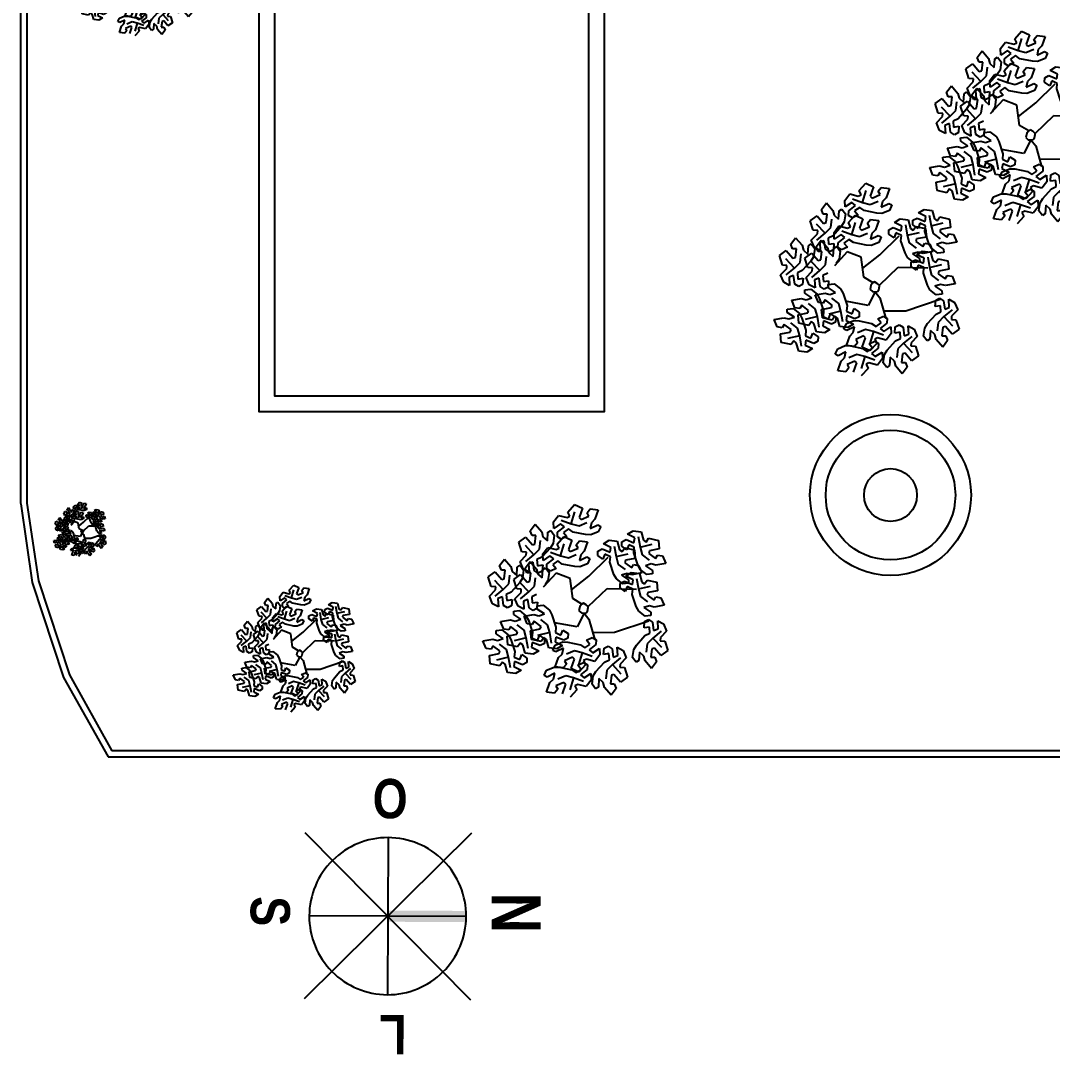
# Model space of a CAD drawing. Header units: inches. Extents: x -37 to 842, y -205 to 94.
# Drawn here: x -36.98 to -4.09, y -59.44 to -26.5 of the extents above; entities that cross this region are included whole.
import ezdxf

# ---------------------------------------------------------------- set-up
doc = ezdxf.new("R2010")
doc.units = ezdxf.units.IN
doc.header["$MEASUREMENT"] = 0
doc.layers.add('ABASE', color=254, linetype='Continuous')
doc.styles.add('TECHNIC_BOLD', font='techb___.ttf')

# ---------------------------------------------------------------- blocks, each defined once
blk = doc.blocks.new('arv7p')
at = {"color": 0}
for p, q in [((110.549, -13.114), (110.69, -12.957)), ((110.69, -12.957), (110.854, -13.032)), ((110.249, -13.319), (110.352, -13.184)), ((110.352, -13.184), (110.53, -13.229)), ((110.53, -13.229), (110.591, -13.2)), ((110.591, -13.2), (110.549, -13.114)), ((110.549, -13.114), (110.549, -13.114)), ((110.619, -13.363), (110.695, -13.111)), ((110.854, -13.032), (110.784, -13.23)), ((110.784, -13.23), (110.824, -13.269)), ((110.824, -13.269), (110.991, -13.198)), ((110.95, -13.128), (111.016, -13.045)), ((110.991, -13.198), (110.95, -13.128)), ((111.016, -13.045), (111.186, -13.067)), ((111.186, -13.067), (111.116, -13.264)), ((109.759, -13.507), (109.862, -13.37)), ((109.862, -13.37), (109.998, -13.53)), ((110.254, -13.457), (110.249, -13.319)), ((110.396, -13.362), (110.254, -13.457)), ((110.333, -13.537), (110.475, -13.427)), ((110.475, -13.427), (110.396, -13.362)), ((110.409, -13.286), (110.619, -13.363)), ((110.619, -13.363), (110.782, -13.406)), ((110.782, -13.406), (110.949, -13.335)), ((111.042, -13.339), (111.015, -13.461)), ((111.015, -13.461), (111.174, -13.381)), ((111.116, -13.264), (111.042, -13.339)), ((111.174, -13.381), (111.237, -13.415)), ((111.237, -13.415), (111.187, -13.528)), ((109.519, -13.745), (109.666, -13.641)), ((109.666, -13.641), (109.802, -13.8)), ((109.797, -13.606), (109.759, -13.507)), ((109.878, -13.606), (109.797, -13.606)), ((109.857, -13.785), (109.878, -13.606)), ((109.998, -13.53), (110.025, -13.632)), ((110.025, -13.632), (110.118, -13.715)), ((110.118, -13.715), (110.128, -13.538)), ((110.128, -13.538), (110.188, -13.501)), ((110.188, -13.501), (110.262, -13.601)), ((110.262, -13.601), (110.238, -13.771)), ((110.324, -13.785), (110.465, -13.628)), ((110.329, -13.637), (110.333, -13.537)), ((110.408, -13.686), (110.329, -13.637)), ((110.333, -13.537), (110.333, -13.537)), ((110.529, -13.628), (110.408, -13.686)), ((110.562, -13.468), (110.456, -13.541)), ((110.456, -13.541), (110.529, -13.628)), ((110.465, -13.628), (110.629, -13.703)), ((110.656, -13.534), (110.562, -13.468)), ((110.919, -13.588), (110.656, -13.534)), ((111.027, -13.592), (110.919, -13.588)), ((111.187, -13.528), (111.027, -13.592)), ((111.797, -13.581), (111.915, -13.508)), ((111.951, -13.657), (111.797, -13.581)), ((111.915, -13.508), (112.083, -13.529)), ((111.935, -13.758), (111.951, -13.657)), ((112.024, -13.63), (112.062, -13.85)), ((112.083, -13.529), (112.134, -13.706)), ((112.189, -13.744), (112.243, -13.665)), ((112.243, -13.665), (112.243, -13.665)), ((112.243, -13.665), (112.449, -13.709)), ((109.584, -13.946), (109.519, -13.745)), ((109.835, -14.009), (109.655, -13.818)), ((109.802, -13.8), (109.857, -13.785)), ((109.954, -13.89), (109.976, -13.71)), ((110.18, -13.862), (110.002, -14.063)), ((110.024, -13.99), (110.127, -13.855)), ((110.127, -13.855), (110.305, -13.9)), ((110.238, -13.771), (110.18, -13.862)), ((110.305, -13.9), (110.366, -13.871)), ((110.366, -13.871), (110.324, -13.785)), ((110.324, -13.785), (110.324, -13.785)), ((110.395, -14.034), (110.471, -13.783)), ((110.629, -13.703), (110.559, -13.901)), ((110.599, -13.941), (110.766, -13.87)), ((110.725, -13.799), (110.791, -13.717)), ((110.766, -13.87), (110.725, -13.799)), ((110.791, -13.717), (110.961, -13.738)), ((110.961, -13.738), (110.891, -13.935)), ((111.294, -13.78), (111.412, -13.706)), ((111.448, -13.856), (111.294, -13.78)), ((111.412, -13.706), (111.58, -13.728)), ((111.432, -13.957), (111.448, -13.856)), ((111.521, -13.829), (111.56, -14.049)), ((111.58, -13.728), (111.631, -13.905)), ((111.677, -13.829), (111.68, -13.736)), ((111.787, -13.905), (111.677, -13.829)), ((111.68, -13.736), (111.768, -13.69)), ((111.686, -13.943), (111.74, -13.864)), ((111.74, -13.864), (111.74, -13.864)), ((111.74, -13.864), (111.946, -13.908)), ((111.768, -13.69), (111.768, -13.69)), ((111.768, -13.69), (111.935, -13.758)), ((111.826, -13.799), (111.787, -13.905)), ((111.942, -13.853), (111.826, -13.799)), ((111.932, -13.968), (111.942, -13.853)), ((112.062, -13.85), (112.318, -13.791)), ((112.062, -13.85), (112.106, -14.014)), ((112.134, -13.706), (112.189, -13.744)), ((112.449, -13.709), (112.466, -13.888)), ((109.114, -14.237), (109.217, -14.101)), ((109.217, -14.101), (109.353, -14.26)), ((109.546, -14.152), (109.674, -14.019)), ((109.68, -13.953), (109.584, -13.946)), ((109.584, -13.946), (109.584, -13.946)), ((109.664, -14.153), (109.835, -14.009)), ((109.674, -14.019), (109.68, -13.953)), ((109.835, -14.009), (109.954, -13.89)), ((110.002, -14.063), (109.898, -14.112)), ((110.029, -14.129), (110.024, -13.99)), ((110.172, -14.034), (110.029, -14.129)), ((110.108, -14.208), (110.251, -14.098)), ((110.251, -14.098), (110.172, -14.034)), ((110.184, -13.957), (110.395, -14.034)), ((110.395, -14.034), (110.558, -14.078)), ((110.558, -14.078), (110.724, -14.007)), ((110.559, -13.901), (110.599, -13.941)), ((110.817, -14.01), (110.79, -14.132)), ((110.79, -14.132), (110.949, -14.053)), ((110.891, -13.935), (110.817, -14.01)), ((110.949, -14.053), (111.012, -14.086)), ((111.012, -14.086), (110.962, -14.199)), ((110.988, -14.459), (111.394, -14.059)), ((111.174, -14.027), (111.177, -13.935)), ((111.284, -14.103), (111.174, -14.027)), ((111.177, -13.935), (111.265, -13.889)), ((111.265, -13.889), (111.265, -13.889)), ((111.265, -13.889), (111.432, -13.957)), ((111.323, -13.997), (111.284, -14.103)), ((111.439, -14.052), (111.323, -13.997)), ((111.429, -14.167), (111.439, -14.052)), ((111.56, -14.049), (111.815, -13.989)), ((111.56, -14.049), (111.603, -14.212)), ((111.631, -13.905), (111.686, -13.943)), ((111.963, -14.087), (111.757, -14.125)), ((112.017, -14.223), (111.932, -13.968)), ((111.946, -13.908), (111.963, -14.087)), ((112.106, -14.014), (112.251, -14.123)), ((112.26, -13.927), (112.245, -13.981)), ((112.245, -13.981), (112.39, -14.09)), ((112.466, -13.888), (112.26, -13.927)), ((112.39, -14.09), (112.431, -14.019)), ((112.431, -14.019), (112.535, -14.036)), ((112.535, -14.036), (112.602, -14.193)), ((109.152, -14.336), (109.114, -14.237)), ((109.353, -14.26), (109.381, -14.362)), ((109.473, -14.446), (109.484, -14.269)), ((109.484, -14.269), (109.544, -14.231)), ((109.544, -14.231), (109.617, -14.331)), ((109.612, -14.308), (109.546, -14.152)), ((109.734, -14.373), (109.612, -14.308)), ((109.649, -14.29), (109.753, -14.154)), ((109.687, -14.389), (109.649, -14.29)), ((109.819, -14.166), (109.723, -14.202)), ((109.723, -14.202), (109.734, -14.373)), ((109.753, -14.154), (109.888, -14.313)), ((109.843, -14.344), (109.819, -14.166)), ((109.888, -14.313), (109.916, -14.415)), ((109.898, -14.112), (109.908, -14.24)), ((109.908, -14.24), (110.02, -14.221)), ((110.02, -14.221), (110.009, -14.354)), ((110.019, -14.321), (110.079, -14.284)), ((110.079, -14.284), (110.152, -14.384)), ((110.104, -14.308), (110.108, -14.208)), ((110.183, -14.357), (110.104, -14.308)), ((110.108, -14.208), (110.108, -14.208)), ((110.304, -14.3), (110.183, -14.357)), ((110.337, -14.139), (110.231, -14.213)), ((110.231, -14.213), (110.304, -14.3)), ((110.431, -14.205), (110.337, -14.139)), ((110.695, -14.259), (110.431, -14.205)), ((110.802, -14.263), (110.695, -14.259)), ((110.962, -14.199), (110.802, -14.263)), ((111.514, -14.422), (111.429, -14.167)), ((111.603, -14.212), (111.748, -14.321)), ((111.757, -14.125), (111.742, -14.18)), ((111.742, -14.18), (111.887, -14.288)), ((111.887, -14.288), (111.928, -14.218)), ((111.928, -14.218), (112.033, -14.234)), ((112.068, -14.318), (112.017, -14.223)), ((112.033, -14.234), (112.099, -14.392)), ((112.294, -14.204), (112.175, -14.242)), ((112.175, -14.242), (112.323, -14.34)), ((112.396, -14.231), (112.294, -14.204)), ((112.602, -14.193), (112.396, -14.231)), ((108.875, -14.475), (109.021, -14.371)), ((108.94, -14.676), (108.875, -14.475)), ((109.021, -14.371), (109.158, -14.53)), ((109.234, -14.336), (109.152, -14.336)), ((109.158, -14.53), (109.212, -14.516)), ((109.212, -14.516), (109.234, -14.336)), ((109.31, -14.62), (109.332, -14.44)), ((109.381, -14.362), (109.473, -14.446)), ((109.41, -14.528), (109.556, -14.424)), ((109.475, -14.729), (109.41, -14.528)), ((109.593, -14.501), (109.536, -14.592)), ((109.556, -14.424), (109.693, -14.583)), ((109.617, -14.331), (109.593, -14.501)), ((109.769, -14.389), (109.687, -14.389)), ((109.747, -14.568), (109.769, -14.389)), ((109.927, -14.398), (109.843, -14.344)), ((109.843, -14.344), (109.843, -14.344)), ((109.845, -14.673), (109.867, -14.493)), ((109.916, -14.415), (110.008, -14.498)), ((110.009, -14.354), (109.927, -14.398)), ((110.008, -14.498), (110.019, -14.321)), ((110.301, -14.396), (110.031, -14.69)), ((110.152, -14.384), (110.128, -14.554)), ((110.594, -14.511), (110.301, -14.396)), ((110.65, -14.932), (110.594, -14.511)), ((110.625, -14.744), (110.988, -14.459)), ((111.565, -14.517), (111.514, -14.422)), ((111.7, -14.623), (111.565, -14.517)), ((111.791, -14.403), (111.672, -14.441)), ((111.672, -14.441), (111.82, -14.539)), ((111.763, -14.458), (111.881, -14.384)), ((111.917, -14.534), (111.763, -14.458)), ((111.893, -14.43), (111.791, -14.403)), ((111.881, -14.384), (112.049, -14.406)), ((112.099, -14.392), (111.893, -14.43)), ((111.901, -14.634), (111.917, -14.534)), ((111.99, -14.507), (112.029, -14.727)), ((112.049, -14.406), (112.1, -14.583)), ((112.203, -14.424), (112.068, -14.318)), ((112.326, -14.411), (112.203, -14.424)), ((112.323, -14.34), (112.326, -14.411)), ((108.902, -14.882), (109.03, -14.749)), ((109.035, -14.683), (108.94, -14.676)), ((108.94, -14.676), (108.94, -14.676)), ((109.19, -14.739), (109.011, -14.548)), ((109.019, -14.883), (109.19, -14.739)), ((109.03, -14.749), (109.035, -14.683)), ((109.19, -14.739), (109.31, -14.62)), ((109.536, -14.592), (109.357, -14.793)), ((109.57, -14.736), (109.475, -14.729)), ((109.475, -14.729), (109.475, -14.729)), ((109.725, -14.792), (109.546, -14.601)), ((109.565, -14.802), (109.57, -14.736)), ((109.693, -14.583), (109.747, -14.568)), ((109.725, -14.792), (109.845, -14.673)), ((110.128, -14.554), (110.071, -14.645)), ((110.977, -15.1), (111.371, -14.722)), ((111.371, -14.722), (111.991, -14.732)), ((111.643, -14.705), (111.646, -14.613)), ((111.753, -14.781), (111.643, -14.705)), ((111.646, -14.613), (111.734, -14.567)), ((111.823, -14.61), (111.7, -14.623)), ((111.734, -14.567), (111.734, -14.567)), ((111.734, -14.567), (111.901, -14.634)), ((111.792, -14.675), (111.753, -14.781)), ((111.908, -14.73), (111.792, -14.675)), ((111.82, -14.539), (111.823, -14.61)), ((111.899, -14.844), (111.908, -14.73)), ((112.029, -14.727), (112.284, -14.667)), ((112.029, -14.727), (112.072, -14.89)), ((112.1, -14.583), (112.155, -14.621)), ((112.155, -14.621), (112.209, -14.542)), ((112.209, -14.542), (112.209, -14.542)), ((112.209, -14.542), (112.415, -14.586)), ((112.415, -14.586), (112.432, -14.765)), ((108.967, -15.038), (108.902, -14.882)), ((109.174, -14.896), (109.079, -14.932)), ((109.079, -14.932), (109.09, -15.103)), ((109.198, -15.074), (109.174, -14.896)), ((109.357, -14.793), (109.253, -14.842)), ((109.253, -14.842), (109.264, -14.97)), ((109.264, -14.97), (109.375, -14.951)), ((109.375, -14.951), (109.364, -15.084)), ((109.437, -14.935), (109.565, -14.802)), ((109.502, -15.091), (109.437, -14.935)), ((109.554, -14.936), (109.725, -14.792)), ((109.709, -14.949), (109.614, -14.985)), ((109.733, -15.127), (109.709, -14.949)), ((109.892, -14.846), (109.788, -14.895)), ((109.788, -14.895), (109.799, -15.023)), ((110.842, -15.047), (110.65, -14.932)), ((111.983, -15.1), (111.899, -14.844)), ((112.072, -14.89), (112.217, -14.999)), ((112.226, -14.803), (112.211, -14.858)), ((112.211, -14.858), (112.356, -14.966)), ((112.432, -14.765), (112.226, -14.803)), ((112.356, -14.966), (112.397, -14.896)), ((112.397, -14.896), (112.502, -14.912)), ((112.502, -14.912), (112.568, -15.07)), ((109.09, -15.103), (108.967, -15.038)), ((109.283, -15.128), (109.198, -15.074)), ((109.198, -15.074), (109.198, -15.074)), ((109.364, -15.084), (109.283, -15.128)), ((109.41, -15.196), (109.533, -15.183)), ((109.625, -15.156), (109.502, -15.091)), ((109.533, -15.183), (109.668, -15.289)), ((109.614, -14.985), (109.625, -15.156)), ((109.818, -15.181), (109.733, -15.127)), ((109.733, -15.127), (109.733, -15.127)), ((109.799, -15.023), (109.91, -15.004)), ((109.899, -15.137), (109.818, -15.181)), ((109.91, -15.004), (109.899, -15.137)), ((109.903, -15.084), (110.027, -15.07)), ((109.906, -15.155), (109.903, -15.084)), ((110.054, -15.252), (109.906, -15.155)), ((110.027, -15.07), (110.162, -15.176)), ((110.162, -15.176), (110.212, -15.272)), ((110.798, -15.097), (110.781, -15.186)), ((110.841, -15.047), (110.798, -15.097)), ((110.874, -15.028), (110.841, -15.047)), ((110.931, -15.06), (110.874, -15.028)), ((110.977, -15.1), (110.931, -15.06)), ((110.961, -15.194), (110.975, -15.121)), ((110.975, -15.121), (110.977, -15.1)), ((112.034, -15.195), (111.983, -15.1)), ((112.26, -15.081), (112.141, -15.119)), ((112.141, -15.119), (112.289, -15.217)), ((112.362, -15.108), (112.26, -15.081)), ((112.568, -15.07), (112.362, -15.108)), ((109.134, -15.414), (109.34, -15.376)), ((109.34, -15.376), (109.441, -15.403)), ((109.412, -15.267), (109.41, -15.196)), ((109.56, -15.365), (109.412, -15.267)), ((109.441, -15.403), (109.56, -15.365)), ((109.627, -15.301), (109.834, -15.263)), ((109.694, -15.459), (109.627, -15.301)), ((109.668, -15.289), (109.719, -15.384)), ((109.719, -15.384), (109.803, -15.639)), ((109.834, -15.263), (109.935, -15.291)), ((109.935, -15.291), (110.054, -15.252)), ((110.123, -15.481), (109.979, -15.372)), ((110.212, -15.272), (110.297, -15.527)), ((110.887, -15.237), (110.74, -15.521)), ((110.781, -15.186), (110.832, -15.233)), ((110.832, -15.233), (110.887, -15.237)), ((110.887, -15.237), (110.933, -15.228)), ((110.887, -15.237), (110.988, -15.363)), ((110.933, -15.228), (110.961, -15.194)), ((110.988, -15.363), (111.112, -15.794)), ((111.529, -15.636), (112.25, -15.394)), ((112.169, -15.301), (112.034, -15.195)), ((112.158, -15.413), (112.24, -15.37)), ((112.292, -15.288), (112.169, -15.301)), ((112.24, -15.37), (112.324, -15.423)), ((112.289, -15.217), (112.292, -15.288)), ((112.444, -15.565), (112.433, -15.394)), ((112.433, -15.394), (112.555, -15.459)), ((109.039, -15.6), (109.162, -15.586)), ((109.042, -15.671), (109.039, -15.6)), ((109.2, -15.571), (109.134, -15.414)), ((109.162, -15.586), (109.297, -15.692)), ((109.305, -15.588), (109.2, -15.571)), ((109.345, -15.517), (109.305, -15.588)), ((109.49, -15.626), (109.345, -15.517)), ((109.63, -15.593), (109.485, -15.484)), ((109.673, -15.757), (109.63, -15.593)), ((109.798, -15.476), (109.694, -15.459)), ((109.763, -15.606), (109.969, -15.568)), ((109.781, -15.786), (109.763, -15.606)), ((109.839, -15.405), (109.798, -15.476)), ((109.984, -15.514), (109.839, -15.405)), ((109.969, -15.568), (109.984, -15.514)), ((110.167, -15.644), (110.123, -15.481)), ((110.74, -15.521), (110.267, -15.436)), ((110.297, -15.527), (110.287, -15.641)), ((110.403, -15.696), (110.443, -15.59)), ((110.443, -15.59), (110.553, -15.666)), ((112.147, -15.547), (112.158, -15.413)), ((112.259, -15.528), (112.147, -15.547)), ((112.269, -15.656), (112.259, -15.528)), ((112.324, -15.423), (112.324, -15.423)), ((112.324, -15.423), (112.348, -15.602)), ((112.503, -15.615), (112.332, -15.758)), ((112.348, -15.602), (112.444, -15.565)), ((112.62, -15.616), (112.493, -15.748)), ((112.555, -15.459), (112.62, -15.616)), ((108.763, -15.817), (108.969, -15.78)), ((108.83, -15.975), (108.763, -15.817)), ((108.969, -15.78), (109.071, -15.807)), ((109.19, -15.769), (109.042, -15.671)), ((109.071, -15.807), (109.19, -15.769)), ((109.27, -15.719), (109.476, -15.68)), ((109.287, -15.898), (109.27, -15.719)), ((109.297, -15.692), (109.348, -15.788)), ((109.348, -15.788), (109.433, -16.043)), ((109.673, -15.757), (109.418, -15.816)), ((109.476, -15.68), (109.49, -15.626)), ((109.712, -15.977), (109.673, -15.757)), ((109.987, -15.829), (109.781, -15.786)), ((109.803, -15.639), (109.794, -15.754)), ((109.794, -15.754), (109.91, -15.808)), ((109.91, -15.808), (109.949, -15.702)), ((110.167, -15.644), (109.911, -15.704)), ((109.949, -15.702), (110.059, -15.778)), ((110.041, -15.75), (109.987, -15.829)), ((109.987, -15.829), (109.987, -15.829)), ((110.096, -15.788), (110.041, -15.75)), ((110.059, -15.778), (110.056, -15.871)), ((110.146, -15.965), (110.096, -15.788)), ((110.206, -15.865), (110.167, -15.644)), ((110.295, -15.737), (110.278, -15.837)), ((110.287, -15.641), (110.403, -15.696)), ((110.461, -15.805), (110.295, -15.737)), ((110.55, -15.759), (110.461, -15.805)), ((110.461, -15.805), (110.461, -15.805)), ((110.553, -15.666), (110.55, -15.759)), ((110.94, -15.804), (111.061, -15.747)), ((111.012, -15.891), (110.94, -15.804)), ((111.061, -15.747), (111.139, -15.796)), ((111.068, -15.639), (111.529, -15.636)), ((111.139, -15.796), (111.135, -15.896)), ((111.986, -15.905), (112.165, -15.704)), ((112.165, -15.704), (112.269, -15.656)), ((112.332, -15.758), (112.212, -15.878)), ((112.332, -15.758), (112.512, -15.95)), ((112.493, -15.748), (112.487, -15.815)), ((112.487, -15.815), (112.582, -15.822)), ((112.582, -15.822), (112.582, -15.822)), ((112.582, -15.822), (112.648, -16.022)), ((108.934, -15.992), (108.83, -15.975)), ((108.975, -15.921), (108.934, -15.992)), ((109.12, -16.03), (108.975, -15.921)), ((109.105, -16.084), (109.12, -16.03)), ((109.259, -15.997), (109.114, -15.888)), ((109.303, -16.16), (109.259, -15.997)), ((109.493, -15.942), (109.287, -15.898)), ((109.433, -16.043), (109.423, -16.158)), ((109.547, -15.863), (109.493, -15.942)), ((109.493, -15.942), (109.493, -15.942)), ((109.602, -15.901), (109.547, -15.863)), ((109.652, -16.078), (109.602, -15.901)), ((109.801, -15.849), (109.785, -15.95)), ((109.785, -15.95), (109.938, -16.026)), ((109.967, -15.917), (109.801, -15.849)), ((109.938, -16.026), (109.821, -16.099)), ((110.056, -15.871), (109.967, -15.917)), ((109.967, -15.917), (109.967, -15.917)), ((110.314, -15.987), (110.146, -15.965)), ((110.232, -16.018), (110.282, -15.905)), ((110.295, -16.051), (110.232, -16.018)), ((110.278, -15.837), (110.432, -15.914)), ((110.282, -15.905), (110.441, -15.841)), ((110.453, -15.972), (110.295, -16.051)), ((110.432, -15.914), (110.314, -15.987)), ((110.427, -16.094), (110.453, -15.972)), ((110.441, -15.841), (110.549, -15.845)), ((110.686, -16.026), (110.519, -16.097)), ((110.549, -15.845), (110.812, -15.899)), ((110.849, -16.07), (110.686, -16.026)), ((110.812, -15.899), (110.907, -15.965)), ((110.907, -15.965), (111.012, -15.891)), ((111.135, -15.896), (110.993, -16.006)), ((110.993, -16.006), (111.072, -16.07)), ((111.072, -16.07), (111.215, -15.975)), ((111.135, -15.896), (111.135, -15.896)), ((111.215, -15.975), (111.22, -16.114)), ((111.297, -16.105), (111.308, -15.972)), ((111.308, -15.972), (111.39, -15.928)), ((111.39, -15.928), (111.474, -15.982)), ((111.474, -15.982), (111.474, -15.982)), ((111.474, -15.982), (111.499, -16.16)), ((111.594, -16.124), (111.583, -15.953)), ((111.583, -15.953), (111.705, -16.018)), ((111.705, -16.018), (111.771, -16.174)), ((111.905, -16.167), (111.929, -15.997)), ((111.929, -15.997), (111.986, -15.905)), ((112.049, -16.052), (112.038, -16.229)), ((112.142, -16.136), (112.049, -16.052)), ((112.212, -15.878), (112.191, -16.058)), ((112.31, -15.982), (112.289, -16.162)), ((112.365, -15.968), (112.31, -15.982)), ((112.501, -16.127), (112.365, -15.968)), ((112.648, -16.022), (112.501, -16.127)), ((108.899, -16.122), (109.105, -16.084)), ((108.916, -16.302), (108.899, -16.122)), ((109.303, -16.16), (109.047, -16.22)), ((109.176, -16.267), (109.122, -16.345)), ((109.231, -16.305), (109.176, -16.267)), ((109.342, -16.381), (109.303, -16.16)), ((109.43, -16.253), (109.414, -16.354)), ((109.423, -16.158), (109.539, -16.212)), ((109.597, -16.321), (109.43, -16.253)), ((109.539, -16.212), (109.578, -16.106)), ((109.578, -16.106), (109.689, -16.182)), ((109.821, -16.099), (109.652, -16.078)), ((109.689, -16.182), (109.685, -16.275)), ((110.282, -16.366), (110.352, -16.169)), ((110.352, -16.169), (110.427, -16.094)), ((110.644, -16.163), (110.478, -16.235)), ((110.478, -16.235), (110.519, -16.305)), ((110.614, -16.401), (110.684, -16.203)), ((110.684, -16.203), (110.644, -16.163)), ((110.849, -16.07), (110.773, -16.322)), ((111.059, -16.147), (110.849, -16.07)), ((110.938, -16.204), (110.878, -16.233)), ((110.878, -16.233), (110.919, -16.319)), ((111.117, -16.249), (110.938, -16.204)), ((111.22, -16.114), (111.117, -16.249)), ((111.137, -16.464), (111.316, -16.263)), ((111.409, -16.086), (111.297, -16.105)), ((111.316, -16.263), (111.42, -16.214)), ((111.42, -16.214), (111.409, -16.086)), ((111.654, -16.173), (111.482, -16.317)), ((111.499, -16.16), (111.594, -16.124)), ((111.771, -16.174), (111.643, -16.307)), ((111.978, -16.267), (111.905, -16.167)), ((112.038, -16.229), (111.978, -16.267)), ((112.169, -16.238), (112.142, -16.136)), ((112.305, -16.397), (112.169, -16.238)), ((112.289, -16.162), (112.37, -16.162)), ((112.408, -16.261), (112.305, -16.397)), ((112.37, -16.162), (112.408, -16.261)), ((109.122, -16.345), (108.916, -16.302)), ((109.122, -16.345), (109.122, -16.345)), ((109.282, -16.481), (109.231, -16.305)), ((109.45, -16.503), (109.282, -16.481)), ((109.414, -16.354), (109.568, -16.43)), ((109.568, -16.43), (109.45, -16.503)), ((109.685, -16.275), (109.597, -16.321)), ((109.597, -16.321), (109.597, -16.321)), ((110.05, -16.545), (110.1, -16.431)), ((110.1, -16.431), (110.259, -16.367)), ((110.259, -16.367), (110.367, -16.371)), ((110.452, -16.387), (110.282, -16.366)), ((110.367, -16.371), (110.631, -16.425)), ((110.519, -16.305), (110.452, -16.387)), ((110.778, -16.476), (110.614, -16.401)), ((110.631, -16.425), (110.725, -16.491)), ((110.725, -16.491), (110.83, -16.418)), ((110.758, -16.331), (110.879, -16.273)), ((110.83, -16.418), (110.758, -16.331)), ((110.919, -16.319), (110.778, -16.476)), ((110.953, -16.422), (110.811, -16.533)), ((110.879, -16.273), (110.958, -16.322)), ((110.919, -16.319), (110.919, -16.319)), ((110.958, -16.322), (110.953, -16.422)), ((110.953, -16.422), (110.953, -16.422)), ((111.08, -16.555), (111.137, -16.464)), ((111.363, -16.436), (111.341, -16.616)), ((111.482, -16.317), (111.363, -16.436)), ((111.482, -16.317), (111.662, -16.508)), ((111.643, -16.307), (111.637, -16.373)), ((111.637, -16.373), (111.733, -16.38)), ((111.733, -16.38), (111.733, -16.38)), ((111.733, -16.38), (111.798, -16.581)), ((110.113, -16.578), (110.05, -16.545)), ((110.101, -16.893), (110.171, -16.695)), ((110.271, -16.499), (110.113, -16.578)), ((110.171, -16.695), (110.245, -16.621)), ((110.245, -16.621), (110.271, -16.499)), ((110.463, -16.69), (110.296, -16.761)), ((110.504, -16.553), (110.337, -16.624)), ((110.502, -16.73), (110.463, -16.69)), ((110.667, -16.597), (110.504, -16.553)), ((110.667, -16.597), (110.591, -16.848)), ((110.877, -16.673), (110.667, -16.597)), ((110.811, -16.533), (110.89, -16.597)), ((110.89, -16.597), (111.033, -16.502)), ((111.038, -16.64), (110.935, -16.775)), ((111.033, -16.502), (111.038, -16.64)), ((111.055, -16.725), (111.08, -16.555)), ((111.199, -16.61), (111.189, -16.787)), ((111.292, -16.694), (111.199, -16.61)), ((111.319, -16.796), (111.292, -16.694)), ((111.461, -16.54), (111.439, -16.72)), ((111.515, -16.526), (111.461, -16.54)), ((111.651, -16.685), (111.515, -16.526)), ((111.798, -16.581), (111.651, -16.685)), ((110.27, -16.914), (110.101, -16.893)), ((110.337, -16.832), (110.27, -16.914)), ((110.296, -16.761), (110.337, -16.832)), ((110.433, -16.927), (110.502, -16.73)), ((110.737, -16.845), (110.596, -17.002)), ((110.756, -16.731), (110.696, -16.759)), ((110.696, -16.759), (110.737, -16.845)), ((110.737, -16.845), (110.737, -16.845)), ((110.935, -16.775), (110.756, -16.731)), ((111.129, -16.825), (111.055, -16.725)), ((111.189, -16.787), (111.129, -16.825)), ((111.455, -16.955), (111.319, -16.796)), ((111.439, -16.72), (111.521, -16.72)), ((111.558, -16.819), (111.455, -16.955)), ((111.521, -16.72), (111.558, -16.819))]:
    blk.add_line(p, q, dxfattribs=at)

msp = doc.modelspace()

# ---------------------------------------------------------------- linework, layer by layer
at = {"layer": 'ABASE', "color": 9}
for p, q in [((-36.7819, -4.9789), (-36.7819, -41.8789)), ((-2.9493, -49.7631), (-34.0779, -49.7631)), ((-27.9166, -52.3721), (-22.6352, -57.7031)), ((-22.6104, -52.3937), (-27.9413, -57.6751)), ((-25.2658, -52.5327), (-25.2892, -57.5393)), ((-22.7774, -55.0477), (-27.7776, -55.0243))]:
    msp.add_line(p, q, dxfattribs=at)
msp.add_lwpolyline([(-36.9819, -4.9789), (-36.9819, -41.887, 0.0366949), (-36.9809, -41.9001), (-36.6113, -44.4017), (-35.6107, -47.4314), (-34.1952, -49.9631)], format="xyb", dxfattribs=at)
for points in [[(-29.378, -12.9631), (-18.378, -12.9631), (-18.378, -38.9631), (-29.378, -38.9631)], [(-28.878, -13.4631), (-18.878, -13.4631), (-18.878, -38.4631), (-28.878, -38.4631)]]:
    msp.add_lwpolyline(points, close=True, dxfattribs=at)
for points in [[(-36.7819, -41.8789), (-36.4159, -44.3554), (-35.4267, -47.3505), (-34.0779, -49.7631)], [(-34.1952, -49.9631), (-2.9493, -49.9631)]]:
    msp.add_lwpolyline(points, dxfattribs=at)
for radius in [2.5673, 2.0673, 0.8435]:
    msp.add_circle((-9.2459, -41.6167), radius, dxfattribs=at)
for centre, start, end in [((-25.2743, -55.036), 89.80476, 134.73226), ((-25.2743, -55.036), 44.78401, 89.80544), ((-25.2775, -55.0392), 134.73226, 179.65909), ((-25.2775, -55.0328), 359.65998, 44.68052), ((-25.2775, -55.0392), 179.70639, 224.68052), ((-25.2775, -55.0328), 314.73226, 359.65909), ((-25.2807, -55.036), 224.78401, 269.80544), ((-25.2807, -55.036), 269.80635, 314.73226)]:
    msp.add_arc(centre, 2.5033, start, end, dxfattribs=at)
at = {"layer": 'ABASE', "color": 8}
msp.add_solid([(-25.2739, -54.8572), (-22.7765, -54.8689), (-25.2756, -55.2148), (-22.7782, -55.2265)], dxfattribs=at)

# ---------------------------------------------------------------- block references
at = {"layer": 'ABASE', "color": 9}
for p in [(-143.9355, -9.9829), (-138.9654, -31.5312)]:
    msp.add_blockref('arv7p', p, dxfattribs=at)
for p, xscale, yscale, zscale in [((-173.1468, -7.1608), 1.518475553749875, 1.518475553749875, 1.518475553749875), ((-178.1135, -12.0023), 1.518475553749875, 1.518475553749875, 1.518475553749875), ((-82.5903, -36.2821), 0.429015312297905, 0.429015312297905, 0.429015312297905), ((-187.3968, -22.2443), 1.518475553749875, 1.518475553749875, 1.518475553749875)]:
    msp.add_blockref('arv7p', p, dxfattribs=dict(at, xscale=xscale, yscale=yscale, zscale=zscale))

# ---------------------------------------------------------------- texts
at = {"layer": 'ABASE', "color": 9, "style": 'TECHNIC_BOLD'}
for s, height, rotation, p in [('O', 1.2517, 179.73226, (-24.6403, -50.6668)), ('S', 1.2517, 269.73226, (-29.6467, -54.3988)), ('N', 1.5646, 269.73226, (-21.9626, -54.2805)), ('L', 1.2517, 179.73226, (-24.6754, -58.1886))]:
    msp.add_text(s, height=height, rotation=rotation, dxfattribs=at).set_placement(p)

doc.saveas('drawing.dxf')
